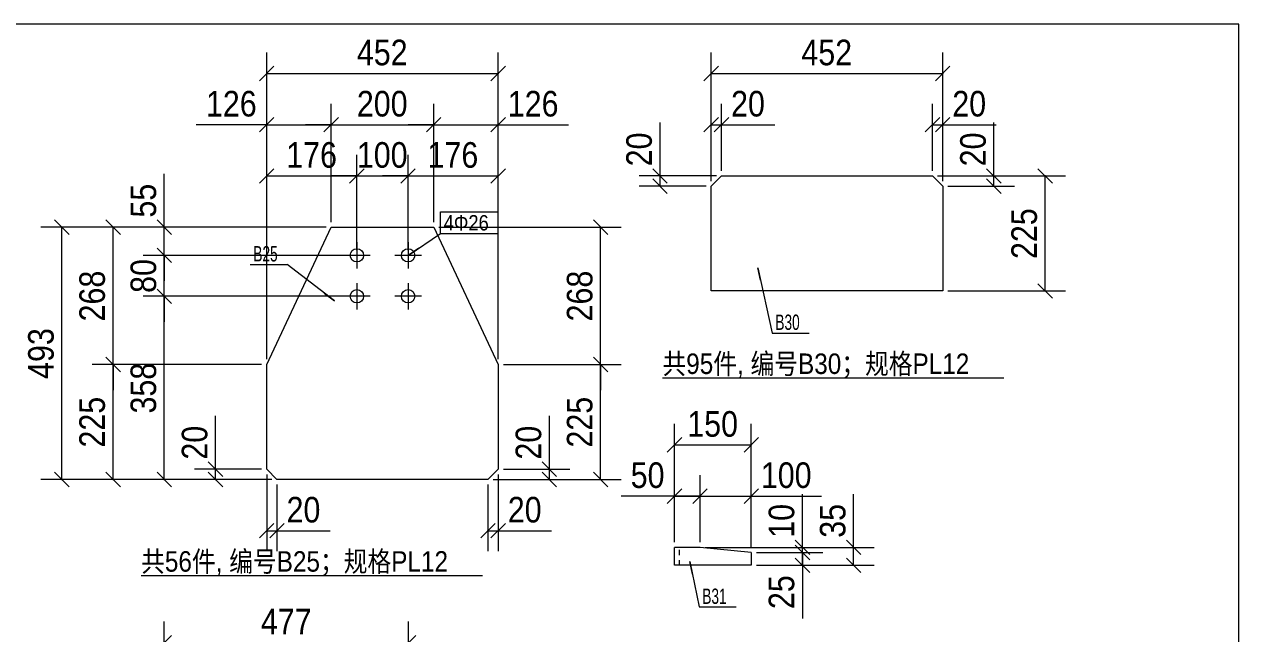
# Model space of a CAD drawing. Header units: inches. Extents: x 0 to 1938, y -2180 to 0.
# Drawn here: x 1047.9 to 1285, y -119 to 0 of the extents above; entities that cross this region are included whole.
import ezdxf

# ---------------------------------------------------------------- set-up
doc = ezdxf.new("R2010")
doc.units = ezdxf.units.IN
doc.header["$MEASUREMENT"] = 0
doc.linetypes.add('XKITLINE00', pattern=[0])
doc.linetypes.add('XKITLINE01', pattern=[4, 1, -1, 1, -1])
for name, color, linetype, lineweight in [('Bolt', 7, 'Continuous', 0), ('BoltMark', 3, 'Continuous', 0), ('DrawingSheet', 5, 'Continuous', 0), ('OtherObjectType', 1, 'Continuous', 0), ('Part', 2, 'Continuous', 0), ('PartMark', 3, 'Continuous', 0), ('Z-DIMENSIONS', 1, 'Continuous', 0)]:
    doc.layers.add(name, color=color, linetype=linetype, lineweight=lineweight)
doc.styles.add('Arial Narrow', font='ARIAL.TTF')
doc.styles.add('romsim', font='ARIAL.TTF')
doc.styles.add('宋体', font='ARIAL.TTF')

# ---------------------------------------------------------------- blocks, each defined once
blk = doc.blocks.new('*A849')
at = {"layer": 'Part', "color": 2, "linetype": 'XKITLINE00', "lineweight": 0}
for p, q in [((445.2, 358.6), (457.8, 385.4)), ((457.8, 385.4), (477.8, 385.4)), ((477.8, 385.4), (490.4, 358.6)), ((445.2, 338.15), (445.2, 358.6)), ((490.4, 358.6), (490.4, 338.15)), ((447.2, 336.15), (445.2, 338.15)), ((490.4, 338.15), (488.4, 336.15)), ((488.4, 336.15), (447.2, 336.15))]:
    blk.add_line(p, q, dxfattribs=at)
blk = doc.blocks.new('*A850')
at = {"layer": 'Bolt', "color": 2, "linetype": 'XKITLINE00', "lineweight": 0}
for p, q in [((462.8, 382.5), (462.8, 377.3)), ((465.4, 379.9), (460.2, 379.9)), ((462.8, 374.5), (462.8, 369.3)), ((465.4, 371.9), (460.2, 371.9))]:
    blk.add_line(p, q, dxfattribs=at)
for centre in [(462.8, 379.9), (462.8, 371.9)]:
    blk.add_circle(centre, 1.3, dxfattribs=at)
blk = doc.blocks.new('*A851')
at = {"layer": 'Bolt', "color": 2, "linetype": 'XKITLINE00', "lineweight": 0}
for p, q in [((472.8, 382.5), (472.8, 377.3)), ((475.4, 379.9), (470.2, 379.9)), ((472.8, 374.5), (472.8, 369.3)), ((475.4, 371.9), (470.2, 371.9))]:
    blk.add_line(p, q, dxfattribs=at)
for centre in [(472.8, 379.9), (472.8, 371.9)]:
    blk.add_circle(centre, 1.3, dxfattribs=at)
blk = doc.blocks.new('*A858')
at = {"layer": 'Part', "color": 2, "linetype": 'XKITLINE00', "lineweight": 0}
for p, q in [((532, 393.4), (534, 395.4)), ((534, 395.4), (575.2, 395.4)), ((575.2, 395.4), (577.2, 393.4)), ((532, 372.95), (532, 393.4)), ((577.2, 393.4), (577.2, 372.95)), ((577.2, 372.95), (532, 372.95))]:
    blk.add_line(p, q, dxfattribs=at)
blk = doc.blocks.new('*A859')
at = {"layer": 'Part', "color": 2, "linetype": 'XKITLINE00', "lineweight": 0}
for p, q in [((529.81, 322.89), (524.81, 322.89)), ((524.81, 319.39), (524.81, 322.89)), ((539.81, 321.89), (529.81, 322.89)), ((539.81, 321.89), (539.81, 319.39)), ((539.81, 319.39), (524.81, 319.39))]:
    blk.add_line(p, q, dxfattribs=at)
at = {"layer": 'Part', "color": 6, "linetype": 'XKITLINE01', "lineweight": 0}
blk.add_line((525.81, 319.39), (525.81, 322.89), dxfattribs=at)
blk = doc.blocks.new('*A864')
at = {"layer": 'DrawingSheet', "color": 5, "linetype": 'XKITLINE00', "lineweight": 0}
for p, q in [((635, 425), (5, 425)), ((635, 5), (635, 425))]:
    blk.add_line(p, q, dxfattribs=at)
blk = doc.blocks.new('*A1108')
at = {"layer": 'OtherObjectType', "color": 6, "linetype": 'XKITLINE00', "lineweight": 0}
blk.add_line((420.67, 317.4), (487.32, 317.4), dxfattribs=at)
at = {"layer": 'OtherObjectType', "color": 3, "style": '宋体', "width": 0.85}
blk.add_text('共56件, 编号B25；规格PL12', height=4, dxfattribs=at).set_placement((420.67, 318.15))
blk = doc.blocks.new('*A1109')
at = {"layer": 'Z-DIMENSIONS', "color": 4, "linetype": 'XKITLINE00', "lineweight": 0}
for p, q in [((445.2, 337.15), (445.2, 322.15)), ((447.2, 335.15), (447.2, 322.15)), ((446.61, 327.56), (443.78, 324.74)), ((448.61, 327.56), (445.78, 324.74)), ((445.2, 326.15), (447.2, 326.15)), ((447.2, 326.15), (457.61, 326.15)), ((447.2, 326.15), (457.61, 326.15))]:
    blk.add_line(p, q, dxfattribs=at)
at = {"layer": 'Z-DIMENSIONS', "color": 7}
for p in [(445.2, 326.15), (447.2, 326.15)]:
    blk.add_point(p, dxfattribs=at)
at = {"layer": 'Z-DIMENSIONS', "color": 7, "style": 'Arial Narrow', "width": 0.85}
blk.add_text('20', height=5, dxfattribs=at).set_placement((449.07, 327.75))
blk = doc.blocks.new('*A1110')
at = {"layer": 'Z-DIMENSIONS', "color": 4, "linetype": 'XKITLINE00', "lineweight": 0}
for p, q in [((490.4, 337.15), (490.4, 322.15)), ((488.4, 335.15), (488.4, 322.15)), ((489.81, 327.56), (486.98, 324.74)), ((491.81, 327.56), (488.98, 324.74)), ((488.4, 326.15), (490.4, 326.15)), ((490.4, 326.15), (500.81, 326.15)), ((490.4, 326.15), (500.81, 326.15))]:
    blk.add_line(p, q, dxfattribs=at)
at = {"layer": 'Z-DIMENSIONS', "color": 7}
for p in [(488.4, 326.15), (490.4, 326.15)]:
    blk.add_point(p, dxfattribs=at)
at = {"layer": 'Z-DIMENSIONS', "color": 7, "style": 'Arial Narrow', "width": 0.85}
blk.add_text('20', height=5, dxfattribs=at).set_placement((492.27, 327.75))
blk = doc.blocks.new('*A1111')
at = {"layer": 'Z-DIMENSIONS', "color": 4, "linetype": 'XKITLINE00', "lineweight": 0}
for p, q in [((435.2, 338.15), (435.2, 348.57)), ((435.2, 338.15), (435.2, 348.57)), ((433.78, 339.56), (436.61, 336.74)), ((444.2, 338.15), (431.1, 338.15)), ((433.78, 337.56), (436.61, 334.74)), ((435.2, 336.15), (435.2, 338.15)), ((446.2, 336.15), (431.1, 336.15))]:
    blk.add_line(p, q, dxfattribs=at)
at = {"layer": 'Z-DIMENSIONS', "color": 7}
for p in [(435.2, 338.15), (435.2, 336.15)]:
    blk.add_point(p, dxfattribs=at)
at = {"layer": 'Z-DIMENSIONS', "color": 7, "style": 'Arial Narrow', "width": 0.85}
blk.add_text('20', height=5, rotation=90.0002, dxfattribs=at).set_placement((433.6, 340.02))
blk = doc.blocks.new('*A1112')
at = {"layer": 'Z-DIMENSIONS', "color": 4, "linetype": 'XKITLINE00', "lineweight": 0}
for p, q in [((500.4, 338.15), (500.4, 348.57)), ((500.4, 338.15), (500.4, 348.57)), ((498.98, 339.56), (501.81, 336.74)), ((491.4, 338.15), (504.4, 338.15)), ((498.98, 337.56), (501.81, 334.74)), ((500.4, 336.15), (500.4, 338.15)), ((489.4, 336.15), (504.4, 336.15))]:
    blk.add_line(p, q, dxfattribs=at)
at = {"layer": 'Z-DIMENSIONS', "color": 7}
for p in [(500.4, 338.15), (500.4, 336.15)]:
    blk.add_point(p, dxfattribs=at)
at = {"layer": 'Z-DIMENSIONS', "color": 7, "style": 'Arial Narrow', "width": 0.85}
blk.add_text('20', height=5, rotation=90.0002, dxfattribs=at).set_placement((498.8, 340.02))
blk = doc.blocks.new('*A1113')
at = {"layer": 'Z-DIMENSIONS', "color": 4, "linetype": 'XKITLINE00', "lineweight": 0}
for p, q in [((472.8, 380.9), (472.8, 399.5)), ((490.4, 359.6), (490.4, 399.5)), ((474.21, 396.81), (471.38, 393.99)), ((491.81, 396.81), (488.98, 393.99)), ((472.8, 395.4), (467.8, 395.4)), ((472.8, 395.4), (490.4, 395.4))]:
    blk.add_line(p, q, dxfattribs=at)
at = {"layer": 'Z-DIMENSIONS', "color": 7}
for p in [(472.8, 395.4), (490.4, 395.4)]:
    blk.add_point(p, dxfattribs=at)
at = {"layer": 'Z-DIMENSIONS', "color": 7, "style": 'Arial Narrow', "width": 0.85}
blk.add_text('176', height=5, dxfattribs=at).set_placement((476.6, 397))
blk = doc.blocks.new('*A1114')
at = {"layer": 'Z-DIMENSIONS', "color": 4, "linetype": 'XKITLINE00', "lineweight": 0}
for p, q in [((462.8, 380.9), (462.8, 399.5)), ((472.8, 380.9), (472.8, 399.5)), ((464.21, 396.81), (461.38, 393.99)), ((474.21, 396.81), (471.38, 393.99)), ((462.8, 395.4), (457.8, 395.4)), ((462.8, 395.4), (472.8, 395.4)), ((472.8, 395.4), (477.8, 395.4))]:
    blk.add_line(p, q, dxfattribs=at)
at = {"layer": 'Z-DIMENSIONS', "color": 7}
for p in [(462.8, 395.4), (472.8, 395.4)]:
    blk.add_point(p, dxfattribs=at)
at = {"layer": 'Z-DIMENSIONS', "color": 7, "style": 'Arial Narrow', "width": 0.85}
blk.add_text('100', height=5, dxfattribs=at).set_placement((462.8, 397))
blk = doc.blocks.new('*A1115')
at = {"layer": 'Z-DIMENSIONS', "color": 4, "linetype": 'XKITLINE00', "lineweight": 0}
for p, q in [((445.2, 359.6), (445.2, 399.5)), ((462.8, 380.9), (462.8, 399.5)), ((446.61, 396.81), (443.78, 393.99)), ((464.21, 396.81), (461.38, 393.99)), ((445.2, 395.4), (462.8, 395.4)), ((462.8, 395.4), (467.8, 395.4))]:
    blk.add_line(p, q, dxfattribs=at)
at = {"layer": 'Z-DIMENSIONS', "color": 7}
for p in [(445.2, 395.4), (462.8, 395.4)]:
    blk.add_point(p, dxfattribs=at)
at = {"layer": 'Z-DIMENSIONS', "color": 7, "style": 'Arial Narrow', "width": 0.85}
blk.add_text('176', height=5, dxfattribs=at).set_placement((449, 397))
blk = doc.blocks.new('*A1116')
at = {"layer": 'Z-DIMENSIONS', "color": 4, "linetype": 'XKITLINE00', "lineweight": 0}
for p, q in [((425.2, 385.4), (425.2, 395.82)), ((425.2, 385.4), (425.2, 395.82)), ((423.78, 386.81), (426.61, 383.99)), ((456.8, 385.4), (421.1, 385.4)), ((425.2, 379.9), (425.2, 385.4)), ((461.8, 379.9), (421.1, 379.9)), ((423.78, 381.31), (426.61, 378.49)), ((425.2, 379.9), (425.2, 374.9))]:
    blk.add_line(p, q, dxfattribs=at)
at = {"layer": 'Z-DIMENSIONS', "color": 7}
for p in [(425.2, 385.4), (425.2, 379.9)]:
    blk.add_point(p, dxfattribs=at)
at = {"layer": 'Z-DIMENSIONS', "color": 7, "style": 'Arial Narrow', "width": 0.85}
blk.add_text('55', height=5, rotation=90.0002, dxfattribs=at).set_placement((423.6, 387.27))
blk = doc.blocks.new('*A1117')
at = {"layer": 'Z-DIMENSIONS', "color": 4, "linetype": 'XKITLINE00', "lineweight": 0}
for p, q in [((425.2, 379.9), (425.2, 384.9)), ((461.8, 379.9), (421.1, 379.9)), ((423.78, 381.31), (426.61, 378.49)), ((425.2, 371.9), (425.2, 379.9)), ((423.78, 373.31), (426.61, 370.49)), ((461.8, 371.9), (421.1, 371.9)), ((425.2, 371.9), (425.2, 366.9))]:
    blk.add_line(p, q, dxfattribs=at)
at = {"layer": 'Z-DIMENSIONS', "color": 7}
for p in [(425.2, 379.9), (425.2, 371.9)]:
    blk.add_point(p, dxfattribs=at)
at = {"layer": 'Z-DIMENSIONS', "color": 7, "style": 'Arial Narrow', "width": 0.85}
blk.add_text('80', height=5, rotation=90.0002, dxfattribs=at).set_placement((423.6, 372.57))
blk = doc.blocks.new('*A1118')
at = {"layer": 'Z-DIMENSIONS', "color": 4, "linetype": 'XKITLINE00', "lineweight": 0}
for p, q in [((425.2, 371.9), (425.2, 376.9)), ((423.78, 373.31), (426.61, 370.49)), ((461.8, 371.9), (421.1, 371.9)), ((425.2, 336.15), (425.2, 371.9)), ((423.78, 337.56), (426.61, 334.74)), ((446.2, 336.15), (421.1, 336.15))]:
    blk.add_line(p, q, dxfattribs=at)
at = {"layer": 'Z-DIMENSIONS', "color": 7}
for p in [(425.2, 371.9), (425.2, 336.15)]:
    blk.add_point(p, dxfattribs=at)
at = {"layer": 'Z-DIMENSIONS', "color": 7, "style": 'Arial Narrow', "width": 0.85}
blk.add_text('358', height=5, rotation=90.0002, dxfattribs=at).set_placement((423.6, 349.03))
blk = doc.blocks.new('*A1119')
at = {"layer": 'Z-DIMENSIONS', "color": 4, "linetype": 'XKITLINE00', "lineweight": 0}
for p, q in [((477.8, 386.4), (477.8, 409.5)), ((490.4, 359.6), (490.4, 409.5)), ((479.21, 406.81), (476.38, 403.99)), ((491.81, 406.81), (488.98, 403.99)), ((477.8, 405.4), (472.8, 405.4)), ((477.8, 405.4), (490.4, 405.4)), ((490.4, 405.4), (504.15, 405.4)), ((490.4, 405.4), (504.15, 405.4))]:
    blk.add_line(p, q, dxfattribs=at)
at = {"layer": 'Z-DIMENSIONS', "color": 7}
for p in [(477.8, 405.4), (490.4, 405.4)]:
    blk.add_point(p, dxfattribs=at)
at = {"layer": 'Z-DIMENSIONS', "color": 7, "style": 'Arial Narrow', "width": 0.85}
blk.add_text('126', height=5, dxfattribs=at).set_placement((492.27, 407))
blk = doc.blocks.new('*A1120')
at = {"layer": 'Z-DIMENSIONS', "color": 4, "linetype": 'XKITLINE00', "lineweight": 0}
for p, q in [((457.8, 386.4), (457.8, 409.5)), ((477.8, 386.4), (477.8, 409.5)), ((459.21, 406.81), (456.38, 403.99)), ((479.21, 406.81), (476.38, 403.99)), ((457.8, 405.4), (452.8, 405.4)), ((457.8, 405.4), (477.8, 405.4)), ((477.8, 405.4), (482.8, 405.4))]:
    blk.add_line(p, q, dxfattribs=at)
at = {"layer": 'Z-DIMENSIONS', "color": 7}
for p in [(457.8, 405.4), (477.8, 405.4)]:
    blk.add_point(p, dxfattribs=at)
at = {"layer": 'Z-DIMENSIONS', "color": 7, "style": 'Arial Narrow', "width": 0.85}
blk.add_text('200', height=5, dxfattribs=at).set_placement((462.8, 407))
blk = doc.blocks.new('*A1121')
at = {"layer": 'Z-DIMENSIONS', "color": 4, "linetype": 'XKITLINE00', "lineweight": 0}
for p, q in [((445.2, 359.6), (445.2, 409.5)), ((457.8, 386.4), (457.8, 409.5)), ((446.61, 406.81), (443.78, 403.99)), ((459.21, 406.81), (456.38, 403.99)), ((445.2, 405.4), (431.45, 405.4)), ((445.2, 405.4), (431.45, 405.4)), ((445.2, 405.4), (457.8, 405.4)), ((457.8, 405.4), (462.8, 405.4))]:
    blk.add_line(p, q, dxfattribs=at)
at = {"layer": 'Z-DIMENSIONS', "color": 7}
for p in [(445.2, 405.4), (457.8, 405.4)]:
    blk.add_point(p, dxfattribs=at)
at = {"layer": 'Z-DIMENSIONS', "color": 7, "style": 'Arial Narrow', "width": 0.85}
blk.add_text('126', height=5, dxfattribs=at).set_placement((433.33, 407))
blk = doc.blocks.new('*A1122')
at = {"layer": 'Z-DIMENSIONS', "color": 4, "linetype": 'XKITLINE00', "lineweight": 0}
for p, q in [((413.78, 386.81), (416.61, 383.99)), ((456.8, 385.4), (411.1, 385.4)), ((415.2, 358.6), (415.2, 385.4)), ((444.2, 358.6), (411.1, 358.6)), ((413.78, 360.01), (416.61, 357.19)), ((415.2, 358.6), (415.2, 353.6))]:
    blk.add_line(p, q, dxfattribs=at)
at = {"layer": 'Z-DIMENSIONS', "color": 7}
for p in [(415.2, 385.4), (415.2, 358.6)]:
    blk.add_point(p, dxfattribs=at)
at = {"layer": 'Z-DIMENSIONS', "color": 7, "style": 'Arial Narrow', "width": 0.85}
blk.add_text('268', height=5, rotation=90.0002, dxfattribs=at).set_placement((413.6, 367))
blk = doc.blocks.new('*A1123')
at = {"layer": 'Z-DIMENSIONS', "color": 4, "linetype": 'XKITLINE00', "lineweight": 0}
for p, q in [((415.2, 358.6), (415.2, 363.6)), ((444.2, 358.6), (411.1, 358.6)), ((413.78, 360.01), (416.61, 357.19)), ((415.2, 336.15), (415.2, 358.6)), ((413.78, 337.56), (416.61, 334.74)), ((446.2, 336.15), (411.1, 336.15))]:
    blk.add_line(p, q, dxfattribs=at)
at = {"layer": 'Z-DIMENSIONS', "color": 7}
for p in [(415.2, 358.6), (415.2, 336.15)]:
    blk.add_point(p, dxfattribs=at)
at = {"layer": 'Z-DIMENSIONS', "color": 7, "style": 'Arial Narrow', "width": 0.85}
blk.add_text('225', height=5, rotation=90.0002, dxfattribs=at).set_placement((413.6, 342.38))
blk = doc.blocks.new('*A1124')
at = {"layer": 'Z-DIMENSIONS', "color": 4, "linetype": 'XKITLINE00', "lineweight": 0}
for p, q in [((508.98, 386.81), (511.81, 383.99)), ((478.8, 385.4), (514.4, 385.4)), ((510.4, 358.6), (510.4, 385.4)), ((491.4, 358.6), (514.4, 358.6)), ((508.98, 360.01), (511.81, 357.19)), ((510.4, 358.6), (510.4, 353.6))]:
    blk.add_line(p, q, dxfattribs=at)
at = {"layer": 'Z-DIMENSIONS', "color": 7}
for p in [(510.4, 385.4), (510.4, 358.6)]:
    blk.add_point(p, dxfattribs=at)
at = {"layer": 'Z-DIMENSIONS', "color": 7, "style": 'Arial Narrow', "width": 0.85}
blk.add_text('268', height=5, rotation=90.0002, dxfattribs=at).set_placement((508.8, 367))
blk = doc.blocks.new('*A1125')
at = {"layer": 'Z-DIMENSIONS', "color": 4, "linetype": 'XKITLINE00', "lineweight": 0}
for p, q in [((510.4, 358.6), (510.4, 363.6)), ((491.4, 358.6), (514.4, 358.6)), ((508.98, 360.01), (511.81, 357.19)), ((510.4, 336.15), (510.4, 358.6)), ((508.98, 337.56), (511.81, 334.74)), ((489.4, 336.15), (514.4, 336.15))]:
    blk.add_line(p, q, dxfattribs=at)
at = {"layer": 'Z-DIMENSIONS', "color": 7}
for p in [(510.4, 358.6), (510.4, 336.15)]:
    blk.add_point(p, dxfattribs=at)
at = {"layer": 'Z-DIMENSIONS', "color": 7, "style": 'Arial Narrow', "width": 0.85}
blk.add_text('225', height=5, rotation=90.0002, dxfattribs=at).set_placement((508.8, 342.38))
blk = doc.blocks.new('*A1126')
at = {"layer": 'Z-DIMENSIONS', "color": 4, "linetype": 'XKITLINE00', "lineweight": 0}
for p, q in [((445.2, 359.6), (445.2, 419.5)), ((490.4, 359.6), (490.4, 419.5)), ((446.61, 416.81), (443.78, 413.99)), ((445.2, 415.4), (490.4, 415.4)), ((491.81, 416.81), (488.98, 413.99))]:
    blk.add_line(p, q, dxfattribs=at)
at = {"layer": 'Z-DIMENSIONS', "color": 7}
for p in [(445.2, 415.4), (490.4, 415.4)]:
    blk.add_point(p, dxfattribs=at)
at = {"layer": 'Z-DIMENSIONS', "color": 7, "style": 'Arial Narrow', "width": 0.85}
blk.add_text('452', height=5, dxfattribs=at).set_placement((462.8, 417))
blk = doc.blocks.new('*A1127')
at = {"layer": 'Z-DIMENSIONS', "color": 4, "linetype": 'XKITLINE00', "lineweight": 0}
for p, q in [((403.78, 386.81), (406.61, 383.99)), ((456.8, 385.4), (401.1, 385.4)), ((405.2, 336.15), (405.2, 385.4)), ((403.78, 337.56), (406.61, 334.74)), ((446.2, 336.15), (401.1, 336.15))]:
    blk.add_line(p, q, dxfattribs=at)
at = {"layer": 'Z-DIMENSIONS', "color": 7}
for p in [(405.2, 385.4), (405.2, 336.15)]:
    blk.add_point(p, dxfattribs=at)
at = {"layer": 'Z-DIMENSIONS', "color": 7, "style": 'Arial Narrow', "width": 0.85}
blk.add_text('493', height=5, rotation=90.0002, dxfattribs=at).set_placement((403.6, 355.78))
blk = doc.blocks.new('*A1128')
at = {"layer": 'PartMark', "color": 4, "linetype": 'XKITLINE00', "lineweight": 0}
for p, q in [((441.98, 378.1), (449.22, 378.1)), ((458.41, 371.01), (449.22, 378.1)), ((456.43, 372.53), (458.41, 371.01))]:
    blk.add_line(p, q, dxfattribs=at)
at = {"layer": 'PartMark', "color": 1, "style": 'romsim', "width": 0.6375}
blk.add_text('B25', height=3, dxfattribs=at).set_placement((442.58, 378.7))
blk = doc.blocks.new('*A1129')
at = {"layer": 'BoltMark', "color": 1, "linetype": 'XKITLINE00', "lineweight": 0}
for p, q in [((479.16, 388.36), (490.36, 388.36)), ((479.16, 384.16), (479.16, 388.36)), ((490.36, 384.16), (490.36, 388.36)), ((472.8, 379.9), (479.16, 384.16)), ((479.16, 384.16), (490.36, 384.16)), ((474.88, 381.29), (472.8, 379.9))]:
    blk.add_line(p, q, dxfattribs=at)
at = {"layer": 'BoltMark', "color": 4, "style": '宋体', "width": 0.85}
blk.add_text('4Φ26', height=3, dxfattribs=at).set_placement((479.76, 384.76))
blk = doc.blocks.new('*A1143')
at = {"layer": 'Z-DIMENSIONS', "color": 4, "linetype": 'XKITLINE00', "lineweight": 0}
for p, q in [((425.2, 247.6), (425.2, 308.4)), ((472.9, 285.3), (472.9, 308.4)), ((426.61, 305.71), (423.78, 302.89)), ((425.2, 304.3), (472.9, 304.3)), ((474.31, 305.71), (471.48, 302.89))]:
    blk.add_line(p, q, dxfattribs=at)
at = {"layer": 'Z-DIMENSIONS', "color": 7}
for p in [(425.2, 304.3), (472.9, 304.3)]:
    blk.add_point(p, dxfattribs=at)
at = {"layer": 'Z-DIMENSIONS', "color": 7, "style": 'Arial Narrow', "width": 0.85}
blk.add_text('477', height=5, dxfattribs=at).set_placement((444.05, 305.9))
blk = doc.blocks.new('*A1178')
at = {"layer": 'OtherObjectType', "color": 6, "linetype": 'XKITLINE00', "lineweight": 0}
blk.add_line((522.47, 355.99), (589.12, 355.99), dxfattribs=at)
at = {"layer": 'OtherObjectType', "color": 3, "style": '宋体', "width": 0.85}
blk.add_text('共95件, 编号B30；规格PL12', height=4, dxfattribs=at).set_placement((522.47, 356.74))
blk = doc.blocks.new('*A1179')
at = {"layer": 'Z-DIMENSIONS', "color": 4, "linetype": 'XKITLINE00', "lineweight": 0}
for p, q in [((575.2, 396.4), (575.2, 409.5)), ((577.2, 394.4), (577.2, 409.5)), ((576.61, 406.81), (573.78, 403.99)), ((578.61, 406.81), (575.78, 403.99)), ((575.2, 405.4), (577.2, 405.4)), ((577.2, 405.4), (587.61, 405.4)), ((577.2, 405.4), (587.61, 405.4))]:
    blk.add_line(p, q, dxfattribs=at)
at = {"layer": 'Z-DIMENSIONS', "color": 7}
for p in [(575.2, 405.4), (577.2, 405.4)]:
    blk.add_point(p, dxfattribs=at)
at = {"layer": 'Z-DIMENSIONS', "color": 7, "style": 'Arial Narrow', "width": 0.85}
blk.add_text('20', height=5, dxfattribs=at).set_placement((579.07, 407))
blk = doc.blocks.new('*A1180')
at = {"layer": 'Z-DIMENSIONS', "color": 4, "linetype": 'XKITLINE00', "lineweight": 0}
for p, q in [((532, 394.4), (532, 409.5)), ((534, 396.4), (534, 409.5)), ((533.41, 406.81), (530.58, 403.99)), ((535.41, 406.81), (532.58, 403.99)), ((532, 405.4), (534, 405.4)), ((534, 405.4), (544.41, 405.4)), ((534, 405.4), (544.41, 405.4))]:
    blk.add_line(p, q, dxfattribs=at)
at = {"layer": 'Z-DIMENSIONS', "color": 7}
for p in [(532, 405.4), (534, 405.4)]:
    blk.add_point(p, dxfattribs=at)
at = {"layer": 'Z-DIMENSIONS', "color": 7, "style": 'Arial Narrow', "width": 0.85}
blk.add_text('20', height=5, dxfattribs=at).set_placement((535.87, 407))
blk = doc.blocks.new('*A1181')
at = {"layer": 'Z-DIMENSIONS', "color": 4, "linetype": 'XKITLINE00', "lineweight": 0}
for p, q in [((522, 395.4), (522, 405.82)), ((522, 395.4), (522, 405.82)), ((520.58, 396.81), (523.41, 393.99)), ((533, 395.4), (517.9, 395.4)), ((520.58, 394.81), (523.41, 391.99)), ((522, 393.4), (522, 395.4)), ((531, 393.4), (517.9, 393.4))]:
    blk.add_line(p, q, dxfattribs=at)
at = {"layer": 'Z-DIMENSIONS', "color": 7}
for p in [(522, 395.4), (522, 393.4)]:
    blk.add_point(p, dxfattribs=at)
at = {"layer": 'Z-DIMENSIONS', "color": 7, "style": 'Arial Narrow', "width": 0.85}
blk.add_text('20', height=5, rotation=90.0002, dxfattribs=at).set_placement((520.4, 397.27))
blk = doc.blocks.new('*A1182')
at = {"layer": 'Z-DIMENSIONS', "color": 4, "linetype": 'XKITLINE00', "lineweight": 0}
for p, q in [((587.2, 395.4), (587.2, 405.82)), ((587.2, 395.4), (587.2, 405.82)), ((585.78, 396.81), (588.61, 393.99)), ((576.2, 395.4), (591.2, 395.4)), ((585.78, 394.81), (588.61, 391.99)), ((587.2, 393.4), (587.2, 395.4)), ((578.2, 393.4), (591.2, 393.4))]:
    blk.add_line(p, q, dxfattribs=at)
at = {"layer": 'Z-DIMENSIONS', "color": 7}
for p in [(587.2, 395.4), (587.2, 393.4)]:
    blk.add_point(p, dxfattribs=at)
at = {"layer": 'Z-DIMENSIONS', "color": 7, "style": 'Arial Narrow', "width": 0.85}
blk.add_text('20', height=5, rotation=90.0002, dxfattribs=at).set_placement((585.6, 397.27))
blk = doc.blocks.new('*A1183')
at = {"layer": 'Z-DIMENSIONS', "color": 4, "linetype": 'XKITLINE00', "lineweight": 0}
for p, q in [((532, 394.4), (532, 419.5)), ((577.2, 394.4), (577.2, 419.5)), ((533.41, 416.81), (530.58, 413.99)), ((532, 415.4), (577.2, 415.4)), ((578.61, 416.81), (575.78, 413.99))]:
    blk.add_line(p, q, dxfattribs=at)
at = {"layer": 'Z-DIMENSIONS', "color": 7}
for p in [(532, 415.4), (577.2, 415.4)]:
    blk.add_point(p, dxfattribs=at)
at = {"layer": 'Z-DIMENSIONS', "color": 7, "style": 'Arial Narrow', "width": 0.85}
blk.add_text('452', height=5, dxfattribs=at).set_placement((549.6, 417))
blk = doc.blocks.new('*A1184')
at = {"layer": 'Z-DIMENSIONS', "color": 4, "linetype": 'XKITLINE00', "lineweight": 0}
for p, q in [((595.78, 396.81), (598.61, 393.99)), ((576.2, 395.4), (601.2, 395.4)), ((597.2, 372.95), (597.2, 395.4)), ((578.2, 372.95), (601.2, 372.95)), ((595.78, 374.36), (598.61, 371.54))]:
    blk.add_line(p, q, dxfattribs=at)
at = {"layer": 'Z-DIMENSIONS', "color": 7}
for p in [(597.2, 395.4), (597.2, 372.95)]:
    blk.add_point(p, dxfattribs=at)
at = {"layer": 'Z-DIMENSIONS', "color": 7, "style": 'Arial Narrow', "width": 0.85}
blk.add_text('225', height=5, rotation=90.0002, dxfattribs=at).set_placement((595.6, 379.18))
blk = doc.blocks.new('*A1185')
at = {"layer": 'PartMark', "color": 4, "linetype": 'XKITLINE00', "lineweight": 0}
for p, q in [((541.07, 377.47), (543.92, 364.74)), ((541.61, 375.03), (541.07, 377.47)), ((543.92, 364.74), (551.15, 364.74))]:
    blk.add_line(p, q, dxfattribs=at)
at = {"layer": 'PartMark', "color": 1, "style": 'romsim', "width": 0.6375}
blk.add_text('B30', height=3, dxfattribs=at).set_placement((544.52, 365.34))
blk = doc.blocks.new('*A1187')
at = {"layer": 'Z-DIMENSIONS', "color": 4, "linetype": 'XKITLINE00', "lineweight": 0}
for p, q in [((559.81, 322.89), (559.81, 333.31)), ((559.81, 322.89), (559.81, 333.31)), ((530.81, 322.89), (563.81, 322.89)), ((558.4, 324.31), (561.23, 321.48)), ((559.81, 319.39), (559.81, 322.89)), ((558.4, 320.81), (561.23, 317.98)), ((540.81, 319.39), (563.81, 319.39))]:
    blk.add_line(p, q, dxfattribs=at)
at = {"layer": 'Z-DIMENSIONS', "color": 7}
for p in [(559.81, 322.89), (559.81, 319.39)]:
    blk.add_point(p, dxfattribs=at)
at = {"layer": 'Z-DIMENSIONS', "color": 7, "style": 'Arial Narrow', "width": 0.85}
blk.add_text('35', height=5, rotation=90.0002, dxfattribs=at).set_placement((558.21, 324.77))
blk = doc.blocks.new('*A1188')
at = {"layer": 'Z-DIMENSIONS', "color": 4, "linetype": 'XKITLINE00', "lineweight": 0}
for p, q in [((524.81, 323.89), (524.81, 346.99)), ((539.81, 322.89), (539.81, 346.99)), ((526.23, 344.31), (523.4, 341.48)), ((541.23, 344.31), (538.4, 341.48)), ((524.81, 342.89), (539.81, 342.89))]:
    blk.add_line(p, q, dxfattribs=at)
at = {"layer": 'Z-DIMENSIONS', "color": 7}
for p in [(524.81, 342.89), (539.81, 342.89)]:
    blk.add_point(p, dxfattribs=at)
at = {"layer": 'Z-DIMENSIONS', "color": 7, "style": 'Arial Narrow', "width": 0.85}
blk.add_text('150', height=5, dxfattribs=at).set_placement((527.32, 344.49))
blk = doc.blocks.new('*A1189')
at = {"layer": 'Z-DIMENSIONS', "color": 4, "linetype": 'XKITLINE00', "lineweight": 0}
for p, q in [((549.81, 321.89), (549.81, 326.89)), ((548.4, 323.31), (551.23, 320.48)), ((540.81, 321.89), (553.81, 321.89)), ((548.4, 320.81), (551.23, 317.98)), ((549.81, 319.39), (549.81, 321.89)), ((540.81, 319.39), (553.81, 319.39)), ((549.81, 319.39), (549.81, 308.98)), ((549.81, 319.39), (549.81, 308.98))]:
    blk.add_line(p, q, dxfattribs=at)
at = {"layer": 'Z-DIMENSIONS', "color": 7}
for p in [(549.81, 321.89), (549.81, 319.39)]:
    blk.add_point(p, dxfattribs=at)
at = {"layer": 'Z-DIMENSIONS', "color": 7, "style": 'Arial Narrow', "width": 0.85}
blk.add_text('25', height=5, rotation=90.0002, dxfattribs=at).set_placement((548.21, 310.85))
blk = doc.blocks.new('*A1190')
at = {"layer": 'Z-DIMENSIONS', "color": 4, "linetype": 'XKITLINE00', "lineweight": 0}
for p, q in [((549.81, 322.89), (549.81, 333.31)), ((549.81, 322.89), (549.81, 333.31)), ((530.81, 322.89), (553.81, 322.89)), ((548.4, 324.31), (551.23, 321.48)), ((548.4, 323.31), (551.23, 320.48)), ((549.81, 321.89), (549.81, 322.89)), ((540.81, 321.89), (553.81, 321.89)), ((549.81, 321.89), (549.81, 316.89))]:
    blk.add_line(p, q, dxfattribs=at)
at = {"layer": 'Z-DIMENSIONS', "color": 7}
for p in [(549.81, 322.89), (549.81, 321.89)]:
    blk.add_point(p, dxfattribs=at)
at = {"layer": 'Z-DIMENSIONS', "color": 7, "style": 'Arial Narrow', "width": 0.85}
blk.add_text('10', height=5, rotation=90.0002, dxfattribs=at).set_placement((548.21, 324.77))
blk = doc.blocks.new('*A1191')
at = {"layer": 'Z-DIMENSIONS', "color": 4, "linetype": 'XKITLINE00', "lineweight": 0}
for p, q in [((524.81, 323.89), (524.81, 336.99)), ((529.81, 323.89), (529.81, 336.99)), ((524.81, 332.89), (514.4, 332.89)), ((524.81, 332.89), (514.4, 332.89)), ((526.23, 334.31), (523.4, 331.48)), ((524.81, 332.89), (529.81, 332.89)), ((531.23, 334.31), (528.4, 331.48)), ((529.81, 332.89), (534.81, 332.89))]:
    blk.add_line(p, q, dxfattribs=at)
at = {"layer": 'Z-DIMENSIONS', "color": 7}
for p in [(524.81, 332.89), (529.81, 332.89)]:
    blk.add_point(p, dxfattribs=at)
at = {"layer": 'Z-DIMENSIONS', "color": 7, "style": 'Arial Narrow', "width": 0.85}
blk.add_text('50', height=5, dxfattribs=at).set_placement((516.27, 334.49))
blk = doc.blocks.new('*A1192')
at = {"layer": 'Z-DIMENSIONS', "color": 4, "linetype": 'XKITLINE00', "lineweight": 0}
for p, q in [((529.81, 323.89), (529.81, 336.99)), ((539.81, 322.89), (539.81, 336.99)), ((529.81, 332.89), (524.81, 332.89)), ((531.23, 334.31), (528.4, 331.48)), ((529.81, 332.89), (539.81, 332.89)), ((541.23, 334.31), (538.4, 331.48)), ((539.81, 332.89), (553.56, 332.89)), ((539.81, 332.89), (553.56, 332.89))]:
    blk.add_line(p, q, dxfattribs=at)
at = {"layer": 'Z-DIMENSIONS', "color": 7}
for p in [(529.81, 332.89), (539.81, 332.89)]:
    blk.add_point(p, dxfattribs=at)
at = {"layer": 'Z-DIMENSIONS', "color": 7, "style": 'Arial Narrow', "width": 0.85}
blk.add_text('100', height=5, dxfattribs=at).set_placement((541.69, 334.49))
blk = doc.blocks.new('*A1193')
at = {"layer": 'PartMark', "color": 4, "linetype": 'XKITLINE00', "lineweight": 0}
for p, q in [((527.84, 320.12), (529.65, 311.26)), ((528.34, 317.67), (527.84, 320.12)), ((529.65, 311.26), (536.89, 311.26))]:
    blk.add_line(p, q, dxfattribs=at)
at = {"layer": 'PartMark', "color": 1, "style": 'romsim', "width": 0.6375}
blk.add_text('B31', height=3, dxfattribs=at).set_placement((530.25, 311.86))
blk = doc.blocks.new('P详图~006 (PL12mm零件图1)')
at = {"lineweight": 0}
for name in ['*A864', '*A1126', '*A1183', '*A1121', '*A1120', '*A1119', '*A1180', '*A1179', '*A1181', '*A1182', '*A1115', '*A1114', '*A1113', '*A1184', '*A1116', '*A858', '*A1127', '*A1122', '*A1124', '*A1117', '*A849', '*A850', '*A851', '*A1118', '*A1123', '*A1125', '*A1178', '*A1188', '*A1111', '*A1112', '*A1191', '*A1192', '*A1109', '*A1110', '*A1187', '*A1190', '*A1189', '*A1108', '*A859', '*A1143']:
    blk.add_blockref(name, (0, 0), dxfattribs=at)
at = {"layer": 'BoltMark', "lineweight": 0}
blk.add_blockref('*A1129', (0, 0), dxfattribs=at)
at = {"layer": 'PartMark', "lineweight": 0}
for name in ['*A1128', '*A1185', '*A1193']:
    blk.add_blockref(name, (0, 0), dxfattribs=at)

msp = doc.modelspace()

# ---------------------------------------------------------------- block references
msp.add_blockref('P详图~006 (PL12mm零件图1)', (650, -425))

doc.saveas('drawing.dxf')
